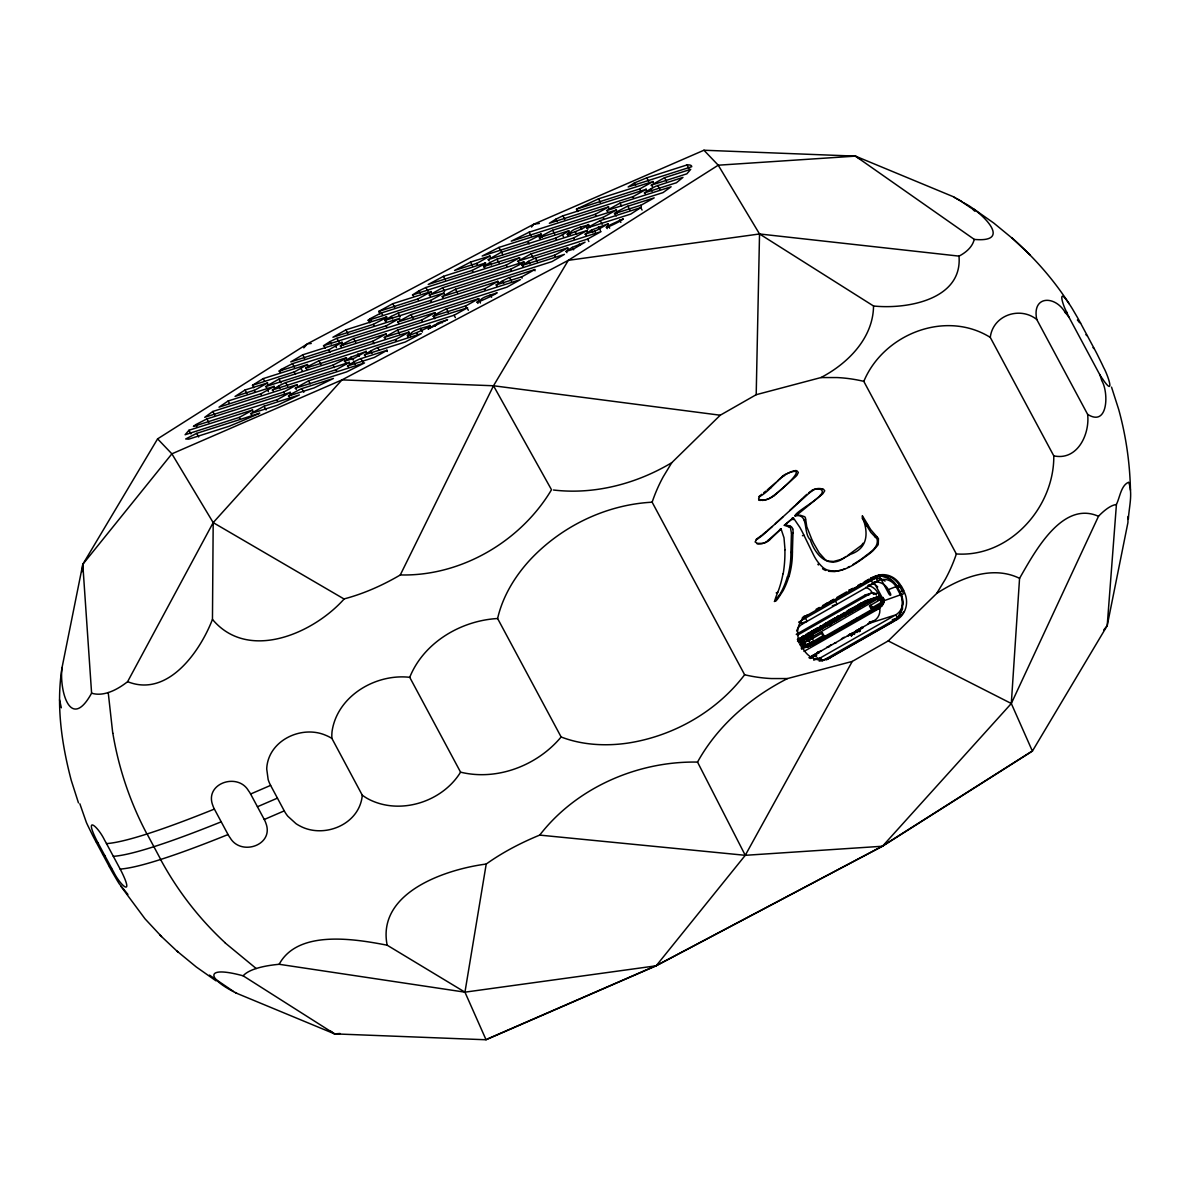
<?xml version="1.0" encoding="UTF-8"?>
<svg xmlns="http://www.w3.org/2000/svg" width="1190" height="1190" viewBox="0 0 1190 1190"><rect width="100%" height="100%" fill="white"/><g stroke="black" fill="none" stroke-linecap="round" stroke-linejoin="round"><path stroke-width="1.5" d="M340.117 1033.5L334.554 1033.872L243.147 975.815C204.219 965.224 206.242 978.254 236.765 993.323L334.554 1033.872L486.055 1039.763L656.181 965.804L882.489 846.239L1032.399 751.128L1011.307 703.513L1019.562 578.34C992.163 564.893 960.449 578.013 936.709 593.423L888.231 640.919L852.248 661.432L787.512 678.553L771.403 678.553A161.87 151.056 72.3 0 1 744.643 674.76L652.135 502.195A161.87 151.056 72.3 0 1 663.232 476.788L671.77 462.687L720.233 415.221L756.2 394.693L820.951 377.557C847.86 363.53 873.222 338.079 873.534 305.994L759.532 233.969L718.239 165.202L703.945 150.238L533.819 224.196L307.511 343.761L157.601 438.872L82.794 564.328L62.059 667.501C56.019 705.179 61.642 743.81 71.266 780.417L78.466 802.863M62.059 667.501C59.069 689.337 70.061 732.371 91.6 693.175A254.005 75.253 -71.4 0 0 108.245 692.55A254.005 75.253 -71.4 0 0 127.613 681.677C167.612 697.742 199.875 652.001 212.46 619.38L213.189 522.618L171.881 453.836L157.601 438.872M787.557 576.971A82.943 77.395 72.3 0 0 790.904 552.457L791.365 535.857A101.388 94.62 72.3 0 1 791.499 533.462L790.443 527.869A3.183 2.975 72.3 0 0 789.58 527.111L784.314 525.326L793.343 517.814L799.844 527.348A132.819 123.938 72.3 0 1 803.949 535.247L813.425 554.674A39.939 37.277 72.3 0 0 822.573 567.169A15.41 14.384 72.3 0 0 826.857 569.846C842.55 574.934 856.83 562.662 868.923 554.153A83.85 78.243 72.3 0 0 873.148 550.613L877.714 545.362A7.869 7.348 72.3 0 0 878.265 544.202L878.443 538.535L870.887 529.833A81.366 75.922 72.3 0 1 868.224 525.445L867.525 524.24M789.044 576.51A83.24 77.677 72.3 0 0 792.406 551.981L792.986 532.986A12.168 11.35 72.3 0 0 792.793 529M756.2 394.693L759.532 233.969L958.991 256.118C962.769 299.657 906.854 309.504 873.534 305.994M847.206 636.234L848.768 634.82M1053.79 455.859C1054.34 507.431 1009.447 557.619 956.329 553.945L863.806 381.395C883.382 334.182 945.5 309.474 990.273 337.395L1053.79 455.859C1077.486 460.976 1089.966 434.112 1087.63 414.358L1036.773 319.515C1031.641 295.343 1055.366 295.046 1065.392 312.836M820.401 489.254C830.665 494.014 796.184 510.51 794.95 515.85L796.437 515.374A31.416 29.319 72.3 0 1 800.483 515.3L804.678 516.728A2.588 2.41 72.3 0 1 805.496 518.23L806.775 526.694L811.773 539.278A122.064 113.913 72.3 0 0 813.603 543.161L819.196 552.874L825.161 559.538A9.594 8.94 72.3 0 0 828.166 561.1L833.58 561.457L839.887 559.746M79.849 803.786L86.409 822.543A38.11 2.633 62.1 0 0 88.09 826.143L92.761 835.648A24.469 1.696 62.1 0 0 95.75 841.33L109.406 866.811A24.469 1.696 62.1 0 0 112.44 872.33L117.408 880.838A38.11 2.633 62.1 0 0 119.268 883.813L127.895 894.419M846.03 556.474C829.475 570.397 815.537 555.879 810.286 539.754C802.729 532.808 809.364 512.964 794.95 515.85M813.648 644.831L817.188 642.793M831.319 634.761L834.845 632.708M860.757 617.863L855.744 618.919M854.346 620.109C857.216 621.046 870.485 612.047 860.578 617.372M878.413 607.793L881.954 605.844M82.229 571.676L82.794 564.328L171.881 453.836L342.006 379.878L568.314 260.327L718.239 165.202L855.446 156.128L953.235 196.677L961.49 201.393M883.248 603.94C884.973 597.633 881.374 609.399 883.843 602.036L881.121 596.949L879.113 596.309L804.321 639.045L804.187 640.845L804.871 642.109L810.583 639.566M808.218 637.26L808.084 639.06L810.821 644.147L812.324 644.906L882.787 604.713M1128.373 519.138C1128.983 507.074 1132.999 493.82 1128.67 482.218C1121.04 485.267 1119.924 497.301 1116.428 504.441L1107.206 625.672L1032.399 751.128M850.359 633.749L849.035 634.597M859.879 631.087A5.072 4.73 72.3 0 1 858.868 630.507L857.737 630.269L852.144 634.181A5.072 1.785 60.3 0 1 852.397 635.148M818.051 652.343L819.493 652.358L811.074 657.52M861.62 627.487C852.769 633.645 868.343 625.449 861.025 628.156M486.055 1039.763L464.948 992.163L486.219 864.044A228.272 122.778 -5.7 0 1 539.739 835.082C576.466 787.527 637.899 760.946 697.533 762.091L745.267 855.312L656.181 965.804L464.948 992.163L279.159 964.287A254.005 49.891 13.6 0 0 256.222 968.526A254.005 49.891 13.6 0 0 243.132 975.815M851.207 636.025A5.072 4.73 72.3 0 0 851.266 634.835L852.204 633.333M744.643 674.73C716.722 711.471 673.689 735.97 628.246 743.036A159.49 158.493 23.4 0 1 615.87 744.39C597.395 745.654 578.489 743.676 561.13 736.982L497.613 618.517C501.719 600.474 510.629 583.799 522.008 569.311A159.49 158.493 23.4 0 1 530.041 559.88C561.472 526.248 606.037 504.634 652.135 502.195M804.321 639.045L803.116 641.291L805.838 646.378L807.698 646.988L812.324 644.906M990.273 337.395C992.936 315.008 1020.083 306.083 1036.773 319.515M279.159 964.287C297.946 929.45 354.799 938.925 387.166 945.202L464.948 992.163M883.159 600.772L880.436 602.973L881.299 605.68M561.13 736.982C537.419 765.482 497.093 781.116 460.575 772.161L409.732 677.318C423.714 642.466 461.021 620.54 497.613 618.517M539.769 835.112L745.267 855.312L882.489 846.239L1011.307 703.513L1098.489 516.296C1062.09 500.083 1034.437 552.502 1019.562 578.34M344.118 598.912A228.272 146.34 -53 0 0 400.271 574.978L493.508 385.768L568.314 260.327L759.532 233.969M882.459 598.406L882.935 597.499L884.289 600.043L883.649 601.114L870.812 608.462L869.444 605.918L882.459 598.406L883.813 600.95M127.613 681.662L213.189 522.618L342.006 379.878L493.508 385.768L720.233 415.221M697.533 762.091C717.674 725.617 750.652 697.295 787.512 678.553M745.267 855.312L852.248 661.432M493.508 385.768L551.505 489.745C520.67 541.539 460.872 576.51 400.271 574.934M460.575 772.161C442.308 801.971 399.959 815.492 368.513 799.13A44.61 36.845 55.9 0 1 362.251 795.143L331.876 738.38A44.61 36.845 56 0 1 332.084 731.24C337.365 695.882 375.787 673.421 409.732 677.318M936.709 593.423L945.262 579.352A161.885 151.056 72.3 0 0 956.358 553.96M779.078 595.327L774.318 601.56M861.991 544.678L862.557 543.949A11.722 10.933 72.3 0 0 863.048 543.205M531.514 227.067L533.819 224.196L539.338 223.437M1103.74 629.971L1107.206 625.672L1127.941 522.499L1127.986 516.475M303.807 347.867L307.511 343.761L311.23 343.508M861.367 545.422L847.667 555.537M188.972 430.259L185.09 434.752L239.488 417.333L252.741 409.97L188.972 430.259L190.921 433.904M793.343 517.814L784.314 525.326M802.744 498.119L795.946 504.649M757.138 543.889A20.23 18.876 72.3 0 0 758.774 543.964L761.064 543.815A14.607 13.626 72.3 0 0 768.145 540.349L781.057 528.91L784.002 537.776L785.013 549.78M756.349 539.873L755.1 541.941L757.019 543.161A13.908 12.971 72.3 0 0 758.491 543.384L762.403 543.354A14.548 13.581 72.3 0 0 769.052 540.409L781.057 528.91M794.98 505.557L789.788 510.465M781.503 477.205L783.124 475.703M774.021 495.843L795.545 476.744A22.952 21.42 72.3 0 0 797.032 475.122L798.341 472.43L796.884 470.794A7.616 7.11 72.3 0 0 795.679 470.556C780.893 472.951 772.905 488.971 760.261 496.23A11.141 10.398 72.3 0 0 759.309 497.078L758.58 498.863L760.231 499.755A13.774 12.852 72.3 0 0 761.927 499.934L762.061 499.934M779.078 479.451L780.7 477.949M777.472 480.953L778.275 480.21M783.005 516.817L775.374 523.719M775.047 483.155L775.85 482.426M774.244 483.884L767.178 489.997M805.585 644.95L804.425 642.317L801.346 643.582L802.759 646.17L811.937 642.109M822.394 632.842L823.777 635.356L823.019 635.847L821.665 633.303L822.394 632.842L812.651 638.435M772.236 526.501L767.193 530.814M796.437 515.374L821.145 495.144A26.998 25.183 72.3 0 0 822.915 493.642L824.73 490.815L823.45 489.209A6.917 6.456 72.3 0 0 822.513 488.926M766.241 531.618L762.597 534.563M758.863 496.632L761.779 494.296M783.927 475.018C816.355 459.89 775.553 496.304 768.115 498.937A19.293 17.999 72.3 0 1 762.106 500.425M763.697 492.764L765.75 491.128M808.679 492.824L812.13 490.384M761.749 535.232L760.901 535.887A126.482 118.033 72.3 0 1 756.26 539.293L758.61 538.207A138.843 129.561 72.3 0 0 763.043 534.905L805.764 496.2A90.366 84.326 72.3 0 1 809.988 492.467L813.618 489.908M847.741 636.04L855.03 632.426L850.329 634.002M212.802 411.472L204.71 417.318L283.979 391.941L297.232 384.578L212.802 411.472L214.765 415.117M757.614 538.891L757.747 538.817A16.437 15.336 72.3 0 0 756.349 539.873M835.38 599.641L830.962 601.024M228.183 400.971L219.005 407.159L261.279 393.622L274.34 386.304L228.183 400.971L229.477 403.41M640.77 207.625L630.76 214.081L586.73 228.093L600.221 220.596L640.77 207.625L642.079 210.05M245.066 389.993L235.055 396.448L255.151 389.963L267.676 382.882L245.066 389.993L247.029 393.637M1031.001 751.797L881.82 846.447L656.657 965.402L487.379 1038.989M252.488 385.292L263.213 378.613L307.66 364.497L294.614 371.801L252.488 385.292L253.797 387.732M281.257 369.421L278.951 371.176L372.961 341.173L386.214 333.795L292.294 363.738L281.257 369.421L281.926 370.655M195.725 424.666L193.42 426.437L277.225 399.691L290.479 392.313L206.554 419.059L195.725 424.666L197.034 427.106M370.254 318.637L367.948 320.393L430.899 300.326L444.153 292.948L380.874 313.104L370.254 318.637L371.578 321.107M342.467 344.267L340.132 345.993L421.825 319.961L435.094 312.583L353.489 338.585L342.467 344.267L343.122 345.502M384.459 318.608L386.795 316.882L345.918 329.838L332.932 337.246L373.437 324.29L384.459 318.608L385.783 321.077M307.823 366.505L305.518 368.26L395.853 339.418L409.122 332.055L318.846 360.823L307.823 366.505L308.493 367.725M378.703 311.453L418.121 298.824L431.301 291.49L392.745 303.703L378.703 311.453L380.012 313.877M483.319 264.671L485.654 262.945L443.454 276.333L428.221 284.455L472.281 270.353L483.319 264.671L484.628 267.14M538.966 235.709L541.301 233.984L498.952 247.416L482.173 256.043L527.944 241.392L538.966 235.709L539.635 236.944M541.465 235.977L539.13 237.703L603.256 217.294L616.509 209.931L552.294 230.369L541.465 235.977L542.119 237.212M344.193 359.38L346.528 357.654L278.743 379.223L265.534 386.631L333.17 365.062L344.193 359.38L344.862 360.615M290.643 394.306L288.337 396.062L314.026 387.91L333.438 378.45L301.011 388.877L290.643 394.306L291.297 395.541M435.243 314.577L432.937 316.332L466.004 305.8L478.93 298.556L445.863 309.043L435.243 314.577L435.912 315.811M569.162 232.69C559.345 238.342 588.038 227.156 588.589 224.687C586.611 225.966 567.154 229.03 570.486 235.159M521.741 263.54L524.076 261.815L442.368 287.831L429.114 295.209L510.718 269.223L521.741 263.54L523.064 265.995M409.271 334.048C399.468 339.671 429.233 328.351 430.111 325.48C428.043 327.012 407.025 330.329 410.595 336.502M616.673 211.924L614.367 213.679L641.261 205.111L654.188 197.867L627.056 206.48L616.673 211.924L617.327 213.159M479.079 300.549C468.86 306.856 497.911 293.499 497.123 292.621C493.523 294.748 477.324 297.232 480.403 303.019M608.358 225.728C599.061 231.544 622.697 220.641 623.337 218.782L608.358 225.728L609.682 228.197M826.366 603.761L829.936 601.515M814.183 655.244L814.882 655.869A5.072 1.785 60.3 0 0 815.581 656.687M671.77 462.687C636.546 483.795 594.494 494.876 553.469 490.012M852.769 564.655L858.05 561.353A196.826 183.677 72.3 0 0 863.419 557.619C868.819 552.948 878.488 548.218 877.238 539.725A4.358 4.061 72.3 0 0 876.628 538.46L870.812 532.346L862.125 518.081M302.691 354.828L290.776 361.894L329.258 349.562L342.304 342.259L302.691 354.828L304.64 358.473M816.117 609.295L819.33 607.48M822.528 605.651L827.333 602.899M830.531 601.084L833.744 599.254M836.942 597.425L846.551 591.936M849.749 590.106L852.947 588.277M857.752 585.539L860.965 583.71M864.163 581.88L868.968 579.143M802.179 618.041L805.318 616.241M902.942 592.322L899.238 585.406A18.103 16.898 72.3 0 0 875.974 577.879L868.045 580.423L853.929 588.5L848.723 590.166M796.601 630.968A14.488 13.521 72.3 0 1 802.447 623.991L877.684 581.062A14.488 13.521 72.3 0 1 896.293 587.087L900.741 595.387A14.488 13.521 72.3 0 1 895.802 614.843L897.513 618.027L822.26 660.956L820.564 657.773A14.488 13.521 72.3 0 1 813.752 659.424M796.244 634.389L865.026 595.134L870.976 593.23A4.343 4.061 72.3 0 1 876.554 595.045M797.389 635.222L870.976 593.23M797.33 639.417L812.324 634.032C815.894 636.62 797.642 638.926 798.103 640.22M802.03 636.739L816.474 631.221L813.291 633.883L802.03 636.739L819.181 630.522L822.364 627.874L819.181 630.522M805.57 634.716L811.461 631.355L830.575 624.512L817.337 627.993L811.461 631.355M819.702 626.654L834.145 621.15L830.947 623.798L819.702 626.654L836.838 620.436L840.036 617.788L836.838 620.436M823.227 624.646L829.118 621.284L846.254 615.066L835.008 617.922L829.118 621.284M837.358 616.584L851.802 611.065L848.619 613.728L837.358 616.584L860.013 607.718L840.899 614.561M843.249 613.222L863.925 604.996L852.665 607.837L846.774 611.199M855.357 607.138L858.555 604.49L869.801 601.634L852.665 607.837M860.905 603.137L877.684 597.633L874.144 599.656L860.905 603.137L877.09 597.082L873.564 599.091M799.68 638.078L802.372 637.364M817.337 627.993L820.044 627.294M835.008 617.922L837.701 617.208M858.555 604.49L861.248 603.776M879.113 596.309L864.446 601.129M831.468 619.931L845.911 614.427M849.139 609.86L863.583 604.356M855.015 606.498L869.459 600.995M797.731 639.595L812.324 634.032M813.811 630.016L829.995 623.947M855.893 609.176L859.433 607.153M899.238 585.406L888.35 589.615A14.488 13.521 72.3 0 0 874.531 582.029M814.019 640.979L823.703 635.341M802.105 648.342L804.455 646.988M843.293 626.743L841.27 628.722L844.469 626.074M871.556 610.619L874.248 609.905L867.599 612.924M821.264 640.146L817.723 642.154L820.922 639.506L816.578 641.633M823.614 638.807L826.812 636.144L823.614 638.807L818.943 640.294M838.578 629.436L835.053 631.444M847.161 625.36L850.359 622.712L847.161 625.36L842.49 626.862M853.052 621.998L856.25 619.35L853.052 621.998L848.381 623.501M864.832 615.289L868.016 612.627L861.709 616.286M834.77 632.872L824.908 636.903M903.686 593.706L883.144 601.024M803.994 651.421L879.172 608.521A4.343 4.061 72.3 0 0 881.195 604.535M818.378 651.986L821.368 650.737M827.333 647.33L831.319 644.593M841.449 638.807L844.275 637.2M809.096 657.817L874.129 620.719A12.316 11.498 72.3 0 0 879.603 607.629M809.379 657.52L814.094 655.303M859.626 629.808L851.252 634.746L859.388 630.343A5.072 4.73 72.3 0 0 860.325 630.938M810.286 658.501L815.745 655.214A5.072 4.73 72.3 0 0 816.757 655.794M826.485 659.825L893.735 621.448A19.189 17.909 72.3 0 0 897.914 618.086L902.511 609.057L902.377 598.139A24.782 23.116 72.3 0 0 900.22 592.263L897.766 587.667A22.387 20.884 72.3 0 0 889.406 578.771L881.522 576.049A20.275 18.921 72.3 0 0 870.559 578.221L872.002 577.775M829.609 602.75L834.83 599.953M812.711 638.286L811.253 639.09M856.979 632.515A5.072 1.785 60.3 0 0 856.741 631.563L858.704 630.105M813.41 657.386A5.072 1.785 60.3 0 0 813.172 656.419L815.299 655.363A5.072 4.73 72.3 0 0 816.31 655.943M812.026 655.764L813.276 655.08M634.419 182.933L628.156 186.964L691.717 166.704A287.787 20.081 -28.2 0 0 687.002 164.949L646.75 177.831L634.419 182.933L635.728 185.357M811.788 638.926L810.955 639.238M813.157 641.47L812.324 641.782M856.012 630.67L857.276 630.001M418.984 290.836L412.409 294.986L506.449 264.998L519.703 257.635L425.722 287.578L418.984 290.836L420.308 293.29M330.002 341.604L323.427 345.769L386.408 325.718L399.662 318.34L336.472 338.466L330.002 341.604L331.326 344.074M555.923 219.138L549.349 223.289L633.184 196.573L646.438 189.195L562.662 215.896L555.923 219.138L557.232 221.563M490.042 262.514L483.467 266.679L573.833 237.866L587.101 230.488L496.78 259.271L490.042 262.514L491.366 264.983M391.198 316.451L384.638 320.526L484.851 288.649L498.104 281.271L397.936 313.208L391.198 316.451L392.522 318.92M278.728 385.902L272.168 390.052L336.294 369.629L349.548 362.266L285.213 382.749L278.728 385.902L280.052 388.356M562.424 234.846L568.999 230.696L501.228 252.28L488.019 259.688L555.477 238.164L562.424 234.846L563.748 237.316M650.826 188.779L644.266 192.929L676.411 182.754L682.956 177.399L655.898 186.22L650.826 188.779L652.15 191.233M350.931 357.223L344.356 361.388L354.858 357.937L366.401 351.288L350.931 357.223L352.255 359.692M528.479 261.384L521.904 265.534L554.986 255.032L567.913 247.788L534.325 258.483L528.479 261.384L529.788 263.853M591.49 230.072L584.915 234.222L596.651 230.384L608.194 223.735L591.49 230.072L592.813 232.526M370.789 350.872L364.244 354.947L405.329 341.976L421.26 333.631L376.977 347.837L370.789 350.872L372.113 353.326M502.507 280.84L495.933 285.005L522.008 276.734L534.935 269.49L507.981 278.118L502.507 280.84L503.816 283.309M353.936 361.834L347.376 365.999L374.3 357.461L387.226 350.202L359.41 359.112L353.936 361.834L355.26 364.304M572.316 247.356L565.741 251.521L573.134 249.246L585.049 242.18L572.316 247.356L573.625 249.826M434.618 324.87L428.043 329.035L447.604 319.619C444.658 321.419 435.034 322.178 435.272 326.105M812.844 641.633L811.729 642.094M470.511 262.097L454.565 270.457L477.22 263.183L490.146 255.924L470.511 262.097L472.46 265.742M847.92 567.318L849.496 566.5M862.631 627.547L861.605 627.428M819.062 652.403L816.831 653.295M814.54 654.426L815.745 653.816M858.511 629.346L859.314 628.96M809.988 639.878L801.361 643.626M811.357 642.422L804.172 645.709L802.759 643.18M529.163 232.184L511.298 241.154L595.431 214.23L608.7 206.852L529.163 232.184L531.112 235.828M852.546 633.318L853.855 633.63A5.072 1.785 60.3 0 0 854.554 634.448M813.737 655.303L813.172 656.419M576.451 209.142L598.525 198.834L653.191 181.46L639.937 188.838L576.451 209.142L577.76 211.582M857.306 630.447L856.741 631.563M362.281 795.098A41.605 29.512 57.9 0 1 361.195 801.465C354.516 826.574 322.148 837.953 299.984 826.009A38.11 27.058 57.8 0 1 296.042 823.703L287.816 816.221A24.469 17.374 57.8 0 1 284.261 810.866L270.606 785.385L250.614 794.013A13.923 8.033 59 0 0 248.502 790.755C237.688 772.027 204.07 783.436 212.861 805.57A13.923 8.033 59 0 0 214.379 809.081L228.049 834.547A13.923 8.033 59 0 0 230.146 837.82C240.96 856.532 274.592 845.123 265.801 822.989A13.923 8.033 59 0 0 264.269 819.493L250.614 794.013M277.434 798.133L257.442 806.746M284.261 810.866L264.269 819.493M844.9 568.746L842.074 569.876M869.533 605.889C871.348 603.88 873.505 608.432 870.812 608.462M664.541 177.712L651.064 185.224L686.853 173.829L690.721 169.337L664.541 177.712L666.519 181.416M620.035 203.103L606.558 210.6L663.023 192.601L671.115 186.77L620.035 203.103L621.671 206.138M531.052 253.887L517.531 261.354L587.711 239.012L601.069 231.604L531.052 253.887L533.031 257.575M455.502 289.215L441.981 296.667L551.967 261.607L564.432 254.363L455.502 289.215L457.495 292.904M411.011 314.591L397.534 322.103L506.955 287.147L520.461 279.576L411.011 314.591L412.989 318.295M397.564 330.046L384.043 337.514L454.282 315.157L467.581 307.749L397.564 330.046L399.557 333.75M308.582 380.83L295.105 388.327L346.677 371.89L364.542 362.92L308.582 380.83L310.203 383.864M264.091 406.221L250.554 413.689L277.315 405.24L299.389 394.931L264.091 406.221L266.069 409.925M803.607 639.342L797.523 641.291M381.276 312.955L382.764 315.365M196.692 433.353L185.685 438.976L188.793 439.14L229.12 426.243A287.787 20.081 -28.2 0 0 259.762 413.183L196.692 433.353L198.656 436.998M782.321 476.446L783.808 475.97M769.439 488.212L770.927 487.736M819.657 495.62L821.145 495.144M804.024 519.851L805.511 519.376M788.881 526.798L790.368 526.322L785.802 524.85M768.13 540.334L769.618 539.858M791.499 533.462L792.986 532.986M802.462 535.708L803.949 535.232M866.722 525.921L868.209 525.445M790.993 552.457L792.481 551.981M875.215 537.062L876.703 536.586M776.192 592.903L777.68 592.412L775.82 597.321A35.477 33.112 72.3 0 0 775.255 599.061L774.898 601.322L775.806 601.084A11.097 10.353 72.3 0 0 776.668 600.147L776.698 600.117A42.438 39.597 72.3 0 0 778.171 598.243L783.154 590.582A81.099 75.684 72.3 0 0 788.881 576.451M872.954 577.462L874.382 577.016L807.132 615.394L803.309 616.613M863.375 583.085L871.348 580.556L873.043 583.74L868.254 585.257M874.516 582.074L877.684 581.062L875.974 577.879L800.736 620.808L802.447 623.991M829.043 603.107L835.484 601.024L837.076 604.267M832.331 605.784L837.195 604.208M873.356 594.42L877.937 592.947L879.812 596.458A2.172 0.774 60.3 0 0 881.046 597.975M897.766 587.667L901.589 586.447L903.775 590.523L899.952 591.742M802.224 619.202L805.422 618.145L807.118 621.373L800.766 623.396M858.897 605.115L869.801 601.634M853.007 608.477L863.925 604.996M884.274 600.028L882.326 600.638L880.719 597.618L878.755 597.008M841.241 615.2L852.144 611.705M835.35 618.562L846.254 615.066M825.577 623.292L840.363 618.428M875.022 608.328L881.864 605.993L873.594 609.533M823.569 625.271L834.488 621.79M869.563 611.407L874.248 609.905M876.197 609.473L879.172 608.521M817.679 628.632L830.575 624.512M865.234 614.263L868.358 613.266M807.921 633.378L822.707 628.499M856.309 618.607L864.208 616.078M805.913 635.356L816.816 631.86M851.906 621.478L856.577 619.99M800.022 638.718L812.919 634.582M846.016 624.839L850.701 623.352M840.14 628.201L844.811 626.699M838.162 629.718L841.27 628.722M798.55 642.749L811.461 637.319L881.121 596.904L870.173 600.34L868.313 599.745M834.25 631.563L838.92 630.06M827.928 635.207L831.17 634.211M799.71 644.4L802.61 648.238L801.405 648.624M874.129 620.719L869.161 622.311A12.316 11.498 72.3 0 0 869.905 621.849M824.03 637.78L827.154 636.784M868.031 623.724L895.802 614.843L820.564 657.773L813.618 660.004M802.759 646.17L804.128 645.739M801.272 647.836L814.763 642.094L881.894 603.791L883.441 602.705L882.757 601.441M807.623 645.977L817.114 642.942L801.614 648.922M803.815 647.345L813.484 644.251M892.292 619.693L897.513 618.027A18.103 16.898 72.3 0 0 903.716 611.69M851.951 633.526L851.713 634.582A5.072 4.73 72.3 0 1 851.653 635.891M827.08 647.003L829.281 646.706M817.247 652.492L818.036 652.298M857.737 630.269L858.288 630.105M840.72 570.337L834.666 571.587L828.478 571.289M857.618 630.447L858.451 631.012A5.072 1.785 60.3 0 0 859.15 631.831M816.013 654.678L815.284 654.173L817.694 652.358M862.11 627.71L861.263 627.487M486.219 864.044C444.971 869.429 376.65 892.738 387.166 945.202M820.951 377.557L837.061 377.557A161.885 151.056 72.3 0 1 863.821 381.35M703.945 150.238L855.446 156.128L860.087 159.073M760.574 500.41L758.655 500.202M878.919 574.844L885.077 576.079L892.5 580.735A24.707 23.056 72.3 0 1 897.647 587.429M878.964 596.339L880.823 596.934L883.56 602.036M97.982 842.847A13.923 1.473 61.4 0 1 96.226 839.471C84.014 814.763 97.863 826.128 104.616 840.2A13.923 1.473 61.4 0 1 106.505 843.591L120.16 869.057A13.923 1.473 61.4 0 1 121.915 872.448C134.232 897.751 120.116 885.39 113.526 871.705A13.923 1.473 61.4 0 1 111.637 868.313L97.982 842.847L95.855 841.449M104.809 855.58L102.578 854.063M111.637 868.313L109.406 866.811M1078.72 321.836L1080.594 323.189L1094.25 348.67A24.484 1.696 62.1 0 1 1097.239 354.352L1101.91 363.857A38.11 2.633 62.1 0 1 1103.591 367.457C1107.831 374.88 1115.908 398.531 1102.327 378.628M808.427 646.691L806.24 644.668M888.231 640.919L1011.307 703.513M1085.89 334.717L1087.422 335.937M236.765 993.323L235.382 992.534M954.335 197.317L955.421 197.942M213.189 522.618L344.103 599.016C313.029 633.809 247.966 661.938 212.46 619.38M956.477 198.552L962.576 202.062M233.523 991.448L209.455 975.101M1093.03 347.629L1094.25 348.67M962.011 201.883L972.052 208.681M963.439 202.761C979.117 209.827 1015.219 243.147 974.312 239.413L855.446 156.128M1087.63 414.358C1108.321 427.418 1108.783 392.254 1101.791 380.711A44.625 11.127 62.8 0 0 1099.753 374.463M330.046 1030.704L334.554 1033.872M973.956 209.142L993.68 222.991L1013.3 239.13C1034.645 258.111 1053.686 279.724 1069.156 303.777L1070.732 306.172A38.11 2.633 62.1 0 1 1072.577 309.147L1077.56 317.671A24.484 1.696 62.1 0 1 1080.594 323.189M216.045 980.857L196.32 967.009L176.7 950.87M256.192 968.511L225.208 942.956M972.691 209.232L974.774 211.21M1029.93 254.794L1011.857 237.792M120.83 886.223L145.016 918.829L161.528 936.56M160.07 935.206L178.143 952.208M877.209 598.035C877.045 603.523 884.884 596.681 879.782 598.763L882.906 597.484L884.2 600.043M810.851 635.891L814.957 643.537M61.33 707.782L59.545 699.809M791.856 518.29L793.075 519.747M862.423 515.82L867.168 523.615M1069.156 303.777C1057.36 285.987 1062.209 304.134 1066.79 312.345M1069.2 317.641L1099.605 374.359M687.002 164.949L688.965 168.593M888.35 589.615L890.239 593.126A2.172 0.774 60.3 0 1 890.507 595.268A2.172 0.774 60.3 0 1 888.752 593.602L878.845 575.142M873.877 582.133L881.299 595.982A2.172 0.774 60.3 0 1 881.775 597.945M657.787 185.447L659.766 189.15M880.109 599.938L881.478 602.497M652.641 181.52L653.295 182.754M651.555 185.119L652.879 187.589M646.75 177.831L648.699 181.475M645.887 189.255L646.542 190.489M644.802 192.854L645.471 194.089M639.655 188.927L640.979 191.397M640.666 205.334L641.321 206.569M632.916 196.662L633.571 197.897M627.859 206.182L629.837 209.871M615.959 209.99L616.628 211.225M619.544 220.001L620.853 222.426M614.888 213.59L616.212 216.045M608.149 206.911L608.804 208.146M607.064 210.511L607.718 211.746M598.525 198.834L600.489 202.479M607.644 223.794L608.313 225.029M602.988 217.398L603.642 218.618M606.573 227.394L607.227 228.629M600.221 220.596L602.199 224.3M595.164 214.319L595.833 215.554M598.436 226.74L600.429 230.444M594.673 231.202L595.327 232.437M588.321 224.404L588.99 225.639M589.035 226.338L589.69 227.573M587.25 228.004L587.905 229.239M586.551 230.548L587.206 231.782M585.465 234.147L586.12 235.382M587.548 239.071L588.871 241.525M803.934 642.511L805.303 645.054M580.348 226.963L581.672 229.417M803.101 643.046L804.47 645.59M802.075 643.106L803.443 645.649M575.35 231.812L576.674 234.281M579.262 244.039L579.917 245.274M562.87 215.821L564.834 219.466M573.565 237.955L574.235 239.19M568.448 230.756L569.118 231.991M567.377 234.356L568.032 235.59M567.362 247.847L568.032 249.082M566.291 251.447L566.946 252.682M552.651 230.235L554.629 233.939M555.477 238.164L556.132 239.398M554.391 255.255L555.046 256.475M540.751 234.043L541.42 235.278M539.68 237.643L540.334 238.878M527.78 241.451L529.104 243.92M535.426 258.066L537.404 261.755M534.384 269.55L535.039 270.784M523.526 261.874L524.195 263.094M519.152 257.695L519.822 258.929M522.455 265.474L523.109 266.694M518.081 261.294L518.736 262.514M521.413 276.958L522.068 278.192M498.952 247.416L500.901 251.06M501.496 252.191L502.82 254.645M510.555 269.267L511.209 270.502M506.181 265.087L506.836 266.322M509.454 277.523L511.432 281.227M496.989 259.197L498.982 262.901M489.596 255.999L490.25 257.219M488.51 259.584L489.179 260.818M497.554 281.331L498.223 282.566M485.103 263.005L485.758 264.239M496.468 284.931L497.137 286.165M484.018 266.605L484.672 267.839M476.625 263.392L477.279 264.626M490.265 294.822L491.589 297.277M484.583 288.739L485.237 289.973M472.118 270.413L472.787 271.647M478.38 298.616L479.035 299.85M477.294 302.215L477.949 303.45M467.03 307.823L468.354 310.293M465.394 306.023L466.063 307.258M443.454 276.333L445.402 279.977M442.65 287.742L444.629 291.446M443.602 293.008L444.272 294.242M454.059 315.231L455.368 317.656M442.531 296.608L443.186 297.842M446.429 308.835L448.422 312.539M430.75 291.55L431.405 292.785M425.946 287.519L427.924 291.208M428.965 293.216L430.289 295.685M429.664 295.15L430.334 296.384M430.631 300.416L431.286 301.65M441.564 321.553L442.234 322.788M434.543 312.643L435.198 313.877M433.457 316.243L434.781 318.712M417.764 298.958L418.434 300.192M429.664 325.361L430.334 326.596M412.96 294.912L413.629 296.146M421.558 320.05L422.227 321.285M420.457 328.306L422.45 332.01M416.693 332.769L417.348 334.003M408.572 332.114L409.226 333.349M398.144 313.134L400.137 316.838M392.745 303.703L394.693 307.347M399.111 318.399L399.781 319.634M407.486 335.714L408.14 336.949M398.04 321.999L398.695 323.234M386.244 316.942L386.914 318.176M395.586 339.522L396.255 340.742M385.173 320.541L385.828 321.776M386.14 325.807L386.795 327.042M385.664 333.855L386.334 335.089M384.593 337.454L385.248 338.689M373.273 324.349L373.928 325.584M386.676 350.276L387.33 351.496M368.469 320.303L369.793 322.773M377.751 347.554L379.075 350.009M372.693 341.262L374.017 343.732M365.851 351.347L366.505 352.582M364.765 354.947L365.434 356.182M353.653 338.525L355.632 342.229M345.918 329.838L347.867 333.483M360.897 358.517L362.876 362.221M357.878 353.906L359.202 356.375M352.88 358.755L353.534 359.99M341.753 342.333L342.423 343.568M336.949 338.287L338.927 341.991M340.682 345.933L341.337 347.168M348.997 362.325L349.652 363.56M345.978 357.714L346.647 358.949M347.911 365.925L348.581 367.16M344.907 361.314L346.231 363.768M335.729 346.409L336.398 347.644M328.782 349.741L330.106 352.195M323.978 345.695L325.301 348.164M336.011 369.733L336.681 370.968M333.007 365.122L334.33 367.576M319.009 360.763L321.003 364.452M307.124 364.571L307.779 365.806M306.038 368.171L306.693 369.391M301.1 368.647L302.409 371.116M292.457 363.679L294.436 367.383M294.138 371.964L295.462 374.434M301.829 388.565L303.807 392.269M296.682 384.638L297.336 385.872M295.596 388.238L296.265 389.472M279.471 371.087L280.141 372.321M285.689 382.585L287.668 386.274M289.929 392.373L290.598 393.607M288.858 395.972L289.512 397.207M279.025 379.134L281.004 382.838M283.711 392.046L284.365 393.28M273.789 386.378L274.444 387.613M272.703 389.978L273.373 391.213M276.958 399.781L277.612 401.015M267.125 382.942L267.78 384.177M263.213 378.613L264.522 381.038M266.039 386.542L266.709 387.776M267.765 390.469L268.419 391.703M260.803 393.786L261.473 395.021M254.139 390.35L254.809 391.584M252.191 410.029L252.845 411.264M251.105 413.629L251.774 414.864M239.205 417.437L239.874 418.657M206.911 418.925L208.875 422.584M106.475 843.606A758.64 52.925 -28.2 0 0 147.084 833.952L160.71 859.448M779.569 529.386L780.045 530.323M834.309 643.344L836.258 642.734M1111.534 387.137L1118.734 409.583C1125.963 435.838 1129.905 462.97 1130.455 490.191M112.752 733.233L108.231 692.58M82.794 564.328L91.6 693.175M331.876 738.395A41.605 29.497 57.7 0 0 325.703 735.286C302.766 725.29 271.261 738.99 267.125 764.739A38.11 27.058 57.8 0 0 266.724 769.008L268.152 779.539A24.469 17.374 57.8 0 0 270.606 785.385M974.208 239.383A228.272 64.141 13 0 1 959.036 256.133M214.364 809.081A758.64 52.925 -28.2 0 1 147.084 833.952M1069.036 317.403A40.594 2.886 62 0 1 1066.642 312.107M1065.348 312.643A44.625 11.127 62.8 0 1 1069.17 317.447M1077.411 319.932A13.908 1.473 61.4 0 1 1077.887 320.794M146.95 834.026A308.552 287.935 72.3 0 1 112.842 733.219M113.303 856.339A758.64 52.925 -28.2 0 0 153.912 846.685A758.64 52.925 -28.2 0 0 221.191 821.829M1098.504 516.237A228.272 40.594 -68.2 0 1 1116.384 504.545M228.019 834.562A758.64 52.91 -28.2 0 1 160.739 859.433A758.64 52.91 -28.2 0 1 120.145 869.072M1102.446 378.851A40.594 2.871 62.2 0 1 1099.739 374.642M225.267 942.882A308.552 287.935 72.3 0 1 160.605 859.507M829.936 657.951A21.346 19.918 72.3 0 1 802.848 648.119M903.537 590.656A21.346 19.918 72.3 0 1 897.215 619.559M874.248 576.734A21.346 19.918 72.3 0 1 901.351 586.566M800.647 644.028A21.346 19.918 72.3 0 1 806.984 615.126M900.22 592.263A22.357 20.855 72.3 0 1 902.779 604.178L900.756 612.329A20.26 18.906 72.3 0 1 893.244 620.526L897.067 619.291L829.802 657.668L825.979 658.903A20.26 18.906 72.3 0 1 819.166 661.105M783.005 573.684A104.11 97.149 72.3 0 1 777.739 592.442M787.289 576.882A72.62 67.77 72.3 0 1 779.227 595.446M790.398 526.218A3.734 3.481 72.3 0 1 792.689 529.014M818.467 564.952A39.85 37.188 72.3 0 1 817.842 564.239M825.771 570.486A15.47 14.429 72.3 0 1 822.558 568.746M812.071 490.28A13.566 12.659 72.3 0 1 820.401 489.313M803.503 497.42A111.354 103.902 72.3 0 1 806.88 494.311M784.894 549.78A123.834 115.564 72.3 0 1 783.198 573.729M862.274 516.133A10.636 9.922 72.3 0 0 862.438 517.07C868.254 531.781 868.804 548.099 850.359 554.361A165.886 154.789 72.3 0 1 845.793 556.95A60.199 56.168 72.3 0 1 839.887 559.776M813.543 489.759A13.968 13.045 72.3 0 1 822.498 489.001M773.931 495.724A22 20.528 72.3 0 1 762.076 500.187M872.255 592.843A12.316 11.498 72.3 0 0 869.682 589.511A14.488 13.521 72.3 0 0 865.77 587.369M865.026 595.134A4.343 4.061 72.3 0 1 868.834 595.149M817.456 657.891A5.072 1.785 60.3 0 1 816.905 657.728M868.164 585.525A14.488 13.521 72.3 0 1 877.937 592.947M872.344 583.174A18.103 16.898 72.3 0 1 877.714 586.953M868.045 580.423A18.103 16.898 72.3 0 1 885.062 581.107M798.639 622.236A18.103 16.898 72.3 0 1 799.665 621.478"/></g></svg>
